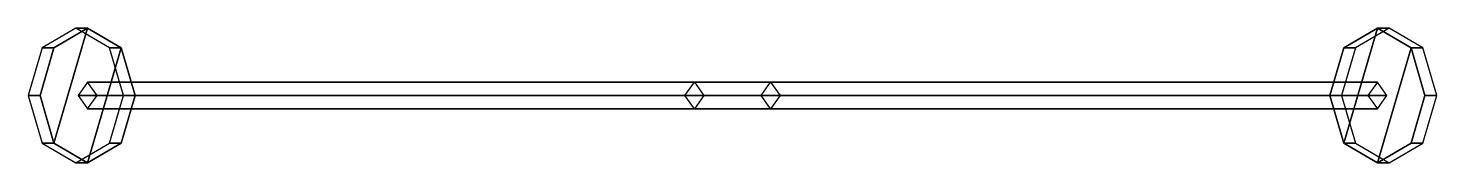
# Model space of a CAD drawing. Extents: x -2.09 to 2.09, y -3.62 to -3.22.
import ezdxf

# ---------------------------------------------------------------- set-up
doc = ezdxf.new("R2010")
doc.units = 0
doc.layers.get('0').update_dxf_attribs({"linetype": 'CONTINUOUS'})

msp = doc.modelspace()

# ---------------------------------------------------------------- linework, layer by layer
for points in [[(-2.0163, -3.2786, -2.1363), (-2.0577, -3.42, -2.0948), (-2.0163, -3.5614, -2.1363), (-1.9163, -3.22, -2.2363)], [(-2.0163, -3.2786, -2.1363), (-1.9163, -3.22, -2.2363), (-1.9516, -3.22, -2.2716), (-2.0516, -3.2786, -2.1716)], [(-1.9163, -3.22, -2.2363), (-2.0163, -3.5614, -2.1363), (-1.9163, -3.62, -2.2363), (-1.8163, -3.2786, -2.3363)], [(-1.9163, -3.22, -2.2363), (-1.8163, -3.2786, -2.3363), (-1.8516, -3.2786, -2.3716), (-1.9516, -3.22, -2.2716)], [(1.8163, -3.5614, -2.3363), (1.9163, -3.22, -2.2363), (1.8163, -3.2786, -2.3363), (1.7748, -3.42, -2.3777)], [(1.8163, -3.2786, -2.3363), (1.9163, -3.22, -2.2363), (1.9516, -3.22, -2.2716), (1.8516, -3.2786, -2.3716)], [(1.9163, -3.62, -2.2363), (2.0163, -3.2786, -2.1363), (1.9163, -3.22, -2.2363), (1.8163, -3.5614, -2.3363)], [(1.9163, -3.22, -2.2363), (2.0163, -3.2786, -2.1363), (2.0516, -3.2786, -2.1716), (1.9516, -3.22, -2.2716)], [(-2.0577, -3.42, -2.0948), (-2.0163, -3.2786, -2.1363), (-2.0516, -3.2786, -2.1716), (-2.093, -3.42, -2.1302)], [(-1.8163, -3.2786, -2.3363), (-1.9163, -3.62, -2.2363), (-1.8163, -3.5614, -2.3363), (-1.7748, -3.42, -2.3777)], [(-1.8163, -3.2786, -2.3363), (-1.7748, -3.42, -2.3777), (-1.8102, -3.42, -2.413), (-1.8516, -3.2786, -2.3716)], [(1.7748, -3.42, -2.3777), (1.8163, -3.2786, -2.3363), (1.8516, -3.2786, -2.3716), (1.8102, -3.42, -2.413)], [(2.0163, -3.5614, -2.1363), (2.0577, -3.42, -2.0948), (2.0163, -3.2786, -2.1363), (1.9163, -3.62, -2.2363)], [(2.0163, -3.2786, -2.1363), (2.0577, -3.42, -2.0948), (2.093, -3.42, -2.1302), (2.0516, -3.2786, -2.1716)], [(0.0849, -3.42, -0.1786), (0.1131, -3.38, -0.2069), (-1.9163, -3.38, -2.2363), (-1.9445, -3.42, -2.208)], [(0.1131, -3.38, -0.2069), (0.1414, -3.42, -0.2351), (-1.888, -3.42, -2.2645), (-1.9163, -3.38, -2.2363)], [(-0.1414, -3.42, -0.2351), (-0.1131, -3.38, -0.2069), (1.9163, -3.38, -2.2363), (1.888, -3.42, -2.2645)], [(-0.1131, -3.38, -0.2069), (-0.0849, -3.42, -0.1786), (1.9445, -3.42, -2.208), (1.9163, -3.38, -2.2363)], [(-2.0163, -3.5614, -2.1363), (-2.0577, -3.42, -2.0948), (-2.093, -3.42, -2.1302), (-2.0516, -3.5614, -2.1716)], [(0.1131, -3.46, -0.2069), (0.0849, -3.42, -0.1786), (-1.9445, -3.42, -2.208), (-1.9163, -3.46, -2.2363)], [(0.1414, -3.42, -0.2351), (0.1131, -3.46, -0.2069), (-1.9163, -3.46, -2.2363), (-1.888, -3.42, -2.2645)], [(-1.7748, -3.42, -2.3777), (-1.8163, -3.5614, -2.3363), (-1.8516, -3.5614, -2.3716), (-1.8102, -3.42, -2.413)], [(-0.1131, -3.46, -0.2069), (-0.1414, -3.42, -0.2351), (1.888, -3.42, -2.2645), (1.9163, -3.46, -2.2363)], [(-0.0849, -3.42, -0.1786), (-0.1131, -3.46, -0.2069), (1.9163, -3.46, -2.2363), (1.9445, -3.42, -2.208)], [(1.8163, -3.5614, -2.3363), (1.7748, -3.42, -2.3777), (1.8102, -3.42, -2.413), (1.8516, -3.5614, -2.3716)], [(2.0577, -3.42, -2.0948), (2.0163, -3.5614, -2.1363), (2.0516, -3.5614, -2.1716), (2.093, -3.42, -2.1302)], [(-1.9163, -3.62, -2.2363), (-2.0163, -3.5614, -2.1363), (-2.0516, -3.5614, -2.1716), (-1.9516, -3.62, -2.2716)], [(-1.8163, -3.5614, -2.3363), (-1.9163, -3.62, -2.2363), (-1.9516, -3.62, -2.2716), (-1.8516, -3.5614, -2.3716)], [(1.9163, -3.62, -2.2363), (1.8163, -3.5614, -2.3363), (1.8516, -3.5614, -2.3716), (1.9516, -3.62, -2.2716)], [(2.0163, -3.5614, -2.1363), (1.9163, -3.62, -2.2363), (1.9516, -3.62, -2.2716), (2.0516, -3.5614, -2.1716)]]:
    msp.add_3dface(points)

doc.saveas('drawing.dxf')
